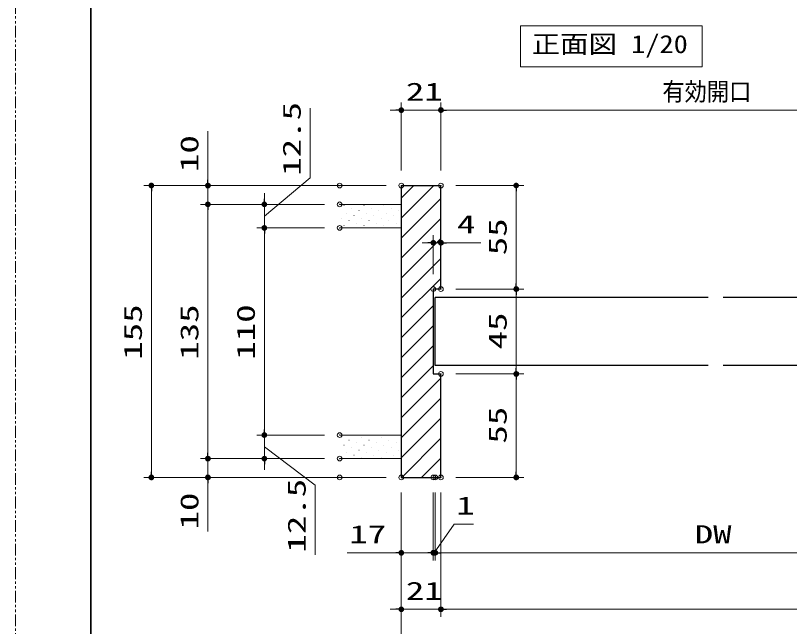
# Model space of a CAD drawing. Units: millimetres, scale not verified. Extents: x -1306 to 1306, y -607 to 607.
# Drawn here: x -1293 to -881.9, y -419.2 to -94.8 of the extents above; entities that cross this region are included whole.
import ezdxf
from ezdxf.enums import TextEntityAlignment as Align

# ---------------------------------------------------------------- set-up
doc = ezdxf.new("R2010")
doc.units = ezdxf.units.MM
doc.header["$LTSCALE"] = 5
doc.header["$PDMODE"] = 32
doc.header["$PDSIZE"] = 2.5
doc.linetypes.add('USER1', pattern=[2.5, 1.25, -0.25, 0.25, -0.25, 0.25, -0.25])
for name, color, linetype, lineweight in [('0-1_線(黄)', 2, 'Continuous', 15), ('0-3_陰線', 4, 'USER1', 9), ('0-D_線(白)', 7, 'Continuous', 30), ('1-1_寸法線', 3, 'Continuous', 13), ('1-2_ハッチング', 6, 'Continuous', 9), ('1-4_DEFPOINTS', 7, 'Continuous', 5), ('1-5_0', 3, 'Continuous', 25), ('1-7_図面枠', 7, 'Continuous', 35)]:
    doc.layers.add(name, color=color, linetype=linetype, lineweight=lineweight)
doc.styles.add('ＭＳ ゴシック', font='')
doc.styles.get('ＭＳ ゴシック').set_extended_font_data('MS Gothic')

# ---------------------------------------------------------------- blocks, each defined once
blk = doc.blocks.new('_DOT')
at = {"layer": '1-5_0'}
blk.add_line((-2.5, 0), (-5, 0), dxfattribs=at)
for points in [[(0, 0), (-2.5, 0), (-2.48, 0.313)], [(0, 0), (-2.48, -0.313), (-2.5, 0)], [(0, 0), (-2.48, 0.313), (-2.421, 0.622)], [(0, 0), (-2.421, -0.622), (-2.48, -0.313)], [(0, 0), (-2.421, 0.622), (-2.324, 0.92)], [(0, 0), (-2.324, -0.92), (-2.421, -0.622)], [(0, 0), (-2.324, 0.92), (-2.191, 1.204)], [(0, 0), (-2.191, -1.204), (-2.324, -0.92)], [(0, 0), (-2.191, 1.204), (-2.023, 1.469)], [(0, 0), (-2.023, -1.469), (-2.191, -1.204)], [(0, 0), (-2.023, 1.469), (-1.822, 1.711)], [(0, 0), (-1.822, -1.711), (-2.023, -1.469)], [(0, 0), (-1.822, 1.711), (-1.594, 1.926)], [(0, 0), (-1.594, -1.926), (-1.822, -1.711)], [(0, 0), (-1.594, 1.926), (-1.34, 2.111)], [(0, 0), (-1.34, -2.111), (-1.594, -1.926)], [(0, 0), (-1.34, 2.111), (-1.064, 2.262)], [(0, 0), (-1.064, -2.262), (-1.34, -2.111)], [(0, 0), (-1.064, 2.262), (-0.773, 2.378)], [(0, 0), (-0.773, -2.378), (-1.064, -2.262)], [(0, 0), (-0.773, 2.378), (-0.468, 2.456)], [(0, 0), (-0.468, -2.456), (-0.773, -2.378)], [(0, 0), (-0.468, 2.456), (-0.157, 2.495)], [(0, 0), (-0.157, -2.495), (-0.468, -2.456)], [(0, 0), (-0.157, 2.495), (0.157, 2.495)], [(0, 0), (0.157, -2.495), (-0.157, -2.495)], [(0, 0), (0.157, 2.495), (0.468, 2.456)], [(0, 0), (0.468, 2.456), (0.773, 2.378)], [(0, 0), (0.773, 2.378), (1.064, 2.262)], [(0, 0), (1.064, 2.262), (1.34, 2.111)], [(0, 0), (1.34, 2.111), (1.594, 1.926)], [(0, 0), (1.594, 1.926), (1.822, 1.711)], [(0, 0), (1.822, 1.711), (2.023, 1.469)], [(0, 0), (2.023, 1.469), (2.191, 1.204)], [(0, 0), (2.191, 1.204), (2.324, 0.92)], [(0, 0), (2.324, 0.92), (2.421, 0.622)], [(0, 0), (2.421, 0.622), (2.48, 0.313)], [(0, 0), (2.48, 0.313), (2.5, 0)], [(0, 0), (0.468, -2.456), (0.157, -2.495)], [(0, 0), (0.773, -2.378), (0.468, -2.456)], [(0, 0), (1.064, -2.262), (0.773, -2.378)], [(0, 0), (1.34, -2.111), (1.064, -2.262)], [(0, 0), (1.594, -1.926), (1.34, -2.111)], [(0, 0), (1.822, -1.711), (1.594, -1.926)], [(0, 0), (2.023, -1.469), (1.822, -1.711)], [(0, 0), (2.191, -1.204), (2.023, -1.469)], [(0, 0), (2.324, -0.92), (2.191, -1.204)], [(0, 0), (2.421, -0.622), (2.324, -0.92)], [(0, 0), (2.48, -0.313), (2.421, -0.622)], [(0, 0), (2.5, 0), (2.48, -0.313)]]:
    blk.add_solid(points, dxfattribs=at)

msp = doc.modelspace()

# ---------------------------------------------------------------- linework, layer by layer
at = {"layer": '0-1_線(黄)'}
for p, q in [((-1088.042, -195.079), (-1120.787, -195.079)), ((-1088.042, -207.579), (-1120.787, -207.579)), ((-1088.042, -317.579), (-1120.787, -317.579)), ((-1088.042, -330.079), (-1120.787, -330.079))]:
    msp.add_line(p, q, dxfattribs=at)
msp.add_lwpolyline([(-1024.812, -100.318), (-928.197, -100.318), (-928.197, -122.153), (-1024.812, -122.153)], close=True, dxfattribs=at)
at = {"layer": '0-3_陰線'}
msp.add_line((-1292.964, -594), (-1292.964, 594), dxfattribs=at)
at = {"layer": '0-D_線(白)'}
for p, q in [((-1088.042, -185.079), (-1067.042, -185.079)), ((-1088.042, -185.079), (-1088.042, -340.079)), ((-1067.042, -240.079), (-1067.042, -185.079)), ((-1070.042, -280.579), (-1070.042, -244.579)), ((-1070.042, -280.579), (-1070.042, -244.579)), ((-925.042, -244.579), (-1070.042, -244.579)), ((-772.042, -244.579), (-917.042, -244.579)), ((-925.042, -280.579), (-1070.042, -280.579)), ((-772.042, -280.579), (-917.042, -280.579))]:
    msp.add_line(p, q, dxfattribs=at)
for points in [[(-1067.042, -240.079), (-1071.042, -240.079), (-1071.042, -285.079), (-1067.042, -285.079)], [(-1088.042, -340.079), (-1067.042, -340.079), (-1067.042, -285.079)]]:
    msp.add_lwpolyline(points, dxfattribs=at)
at = {"layer": '1-1_寸法線'}
for p, q in [((-1088.042, -177.079), (-1088.042, -141.079)), ((-1067.042, -177.079), (-1067.042, -141.079)), ((-1067.042, -177.079), (-1067.042, -141.079)), ((-1091.042, -145.079), (-1094.042, -145.079)), ((-1088.042, -145.079), (-1067.042, -145.079)), ((-1064.042, -145.079), (-1061.042, -145.079)), ((-1064.042, -145.079), (-790.042, -145.079)), ((-1190.787, -182.079), (-1190.787, -156.317)), ((-1096.042, -185.079), (-1224.787, -185.079)), ((-1220.787, -188.079), (-1220.787, -337.079)), ((-1128.787, -185.079), (-1194.787, -185.079)), ((-1190.787, -195.079), (-1190.787, -185.079)), ((-1160.787, -192.079), (-1160.787, -189.079)), ((-1059.042, -185.079), (-1023.042, -185.079)), ((-1027.042, -188.079), (-1027.042, -237.079)), ((-1128.787, -195.079), (-1194.787, -195.079)), ((-1128.787, -195.079), (-1194.787, -195.079)), ((-1128.787, -195.079), (-1164.787, -195.079)), ((-1160.787, -207.579), (-1160.787, -195.079)), ((-1160.787, -207.579), (-1160.787, -195.079)), ((-1190.787, -198.079), (-1190.787, -327.079)), ((-1190.787, -198.079), (-1190.787, -201.079)), ((-1128.787, -207.579), (-1164.787, -207.579)), ((-1128.787, -207.579), (-1164.787, -207.579)), ((-1160.787, -314.579), (-1160.787, -210.579)), ((-1160.787, -210.579), (-1160.787, -213.579)), ((-1071.042, -232.079), (-1071.042, -211.493)), ((-1067.042, -232.079), (-1067.042, -211.493)), ((-1074.042, -215.493), (-1077.042, -215.493)), ((-1071.042, -215.493), (-1067.042, -215.493)), ((-1064.042, -215.493), (-1045.899, -215.493)), ((-1059.042, -240.079), (-1023.042, -240.079)), ((-1059.042, -240.079), (-1023.042, -240.079)), ((-1027.042, -243.079), (-1027.042, -282.079)), ((-1059.042, -285.079), (-1023.042, -285.079)), ((-1059.042, -285.079), (-1023.042, -285.079)), ((-1027.042, -288.079), (-1027.042, -337.079)), ((-1160.787, -314.579), (-1160.787, -311.579)), ((-1128.787, -317.579), (-1164.787, -317.579)), ((-1128.787, -317.579), (-1164.787, -317.579)), ((-1160.787, -317.579), (-1160.787, -330.079)), ((-1160.787, -317.579), (-1160.787, -330.079)), ((-1190.787, -327.079), (-1190.787, -324.079)), ((-1128.787, -330.079), (-1194.787, -330.079)), ((-1128.787, -330.079), (-1194.787, -330.079)), ((-1190.787, -330.079), (-1190.787, -340.079)), ((-1128.787, -330.079), (-1164.787, -330.079)), ((-1160.787, -333.079), (-1160.787, -336.079)), ((-1096.042, -340.079), (-1224.787, -340.079)), ((-1128.787, -340.079), (-1194.787, -340.079)), ((-1059.042, -340.079), (-1023.042, -340.079)), ((-1190.787, -343.079), (-1190.787, -368.841)), ((-1088.042, -348.079), (-1088.042, -444.079)), ((-1088.042, -348.079), (-1088.042, -414.079)), ((-1088.042, -348.079), (-1088.042, -384.079)), ((-1071.042, -348.079), (-1071.042, -384.079)), ((-1071.042, -348.079), (-1071.042, -384.079)), ((-1070.042, -348.079), (-1070.042, -384.079)), ((-1070.042, -348.079), (-1070.042, -384.079)), ((-1067.042, -348.079), (-1067.042, -414.079)), ((-1067.042, -348.079), (-1067.042, -414.079)), ((-1091.042, -380.079), (-1116.804, -380.079)), ((-1071.042, -380.079), (-1088.042, -380.079)), ((-1074.042, -380.079), (-1077.042, -380.079)), ((-1071.042, -380.079), (-1070.042, -380.079)), ((-1071.042, -380.079), (-1070.042, -380.079)), ((-1068.042, -380.079), (-1065.042, -380.079)), ((-1067.042, -380.079), (-775.042, -380.079)), ((-1067.042, -380.079), (-1064.042, -380.079)), ((-1091.042, -410.079), (-1094.042, -410.079)), ((-1088.042, -410.079), (-1067.042, -410.079)), ((-1064.042, -410.079), (-492.042, -410.079)), ((-1064.042, -410.079), (-1061.042, -410.079))]:
    msp.add_line(p, q, dxfattribs=at)
for points in [[(-1160.787, -201.329), (-1136.413, -181.079), (-1136.413, -144.031)], [(-1160.787, -323.829), (-1133.787, -344.079), (-1133.787, -381.126)], [(-1070.542, -380.079), (-1060.044, -364.835), (-1049.663, -364.835)]]:
    msp.add_lwpolyline(points, dxfattribs=at)
at = {"layer": '1-2_ハッチング'}
for p, q in [((-1088.042, -191.775), (-1081.346, -185.079)), ((-1088.042, -202.382), (-1070.739, -185.079)), ((-1088.042, -212.988), (-1067.042, -191.988)), ((-1118.514, -195.731), (-1118.464, -195.731)), ((-1114.537, -197.057), (-1114.487, -197.057)), ((-1107.908, -195.731), (-1107.858, -195.731)), ((-1103.93, -197.057), (-1103.88, -197.057)), ((-1097.301, -195.731), (-1097.251, -195.731)), ((-1093.324, -197.057), (-1093.274, -197.057)), ((-1117.189, -199.709), (-1117.139, -199.709)), ((-1113.211, -201.034), (-1113.161, -201.034)), ((-1110.559, -198.383), (-1110.509, -198.383)), ((-1106.582, -199.709), (-1106.532, -199.709)), ((-1102.605, -201.034), (-1102.555, -201.034)), ((-1099.953, -198.383), (-1099.903, -198.383)), ((-1095.975, -199.709), (-1095.925, -199.709)), ((-1091.998, -201.034), (-1091.948, -201.034)), ((-1089.346, -198.383), (-1089.296, -198.383)), ((-1119.84, -202.36), (-1119.79, -202.36)), ((-1115.863, -203.686), (-1115.813, -203.686)), ((-1111.885, -205.012), (-1111.835, -205.012)), ((-1109.234, -202.36), (-1109.184, -202.36)), ((-1105.256, -203.686), (-1105.206, -203.686)), ((-1101.279, -205.012), (-1101.229, -205.012)), ((-1098.627, -202.36), (-1098.577, -202.36)), ((-1094.65, -203.686), (-1094.6, -203.686)), ((-1090.672, -205.012), (-1090.622, -205.012)), ((-1088.042, -223.595), (-1067.042, -202.595)), ((-1118.514, -206.338), (-1118.464, -206.338)), ((-1107.908, -206.338), (-1107.858, -206.338)), ((-1097.301, -206.338), (-1097.251, -206.338)), ((-1088.042, -234.202), (-1067.042, -213.202)), ((-1088.042, -244.808), (-1067.042, -223.808)), ((-1088.042, -255.415), (-1067.042, -234.415)), ((-1088.042, -266.021), (-1071.042, -249.021)), ((-1088.042, -276.628), (-1071.042, -259.628)), ((-1088.042, -287.235), (-1071.042, -270.235)), ((-1088.042, -297.841), (-1071.042, -280.841)), ((-1088.042, -308.448), (-1067.042, -287.448)), ((-1088.042, -319.054), (-1067.042, -298.054)), ((-1088.042, -329.661), (-1067.042, -308.661)), ((-1119.84, -319.033), (-1119.79, -319.033)), ((-1115.863, -320.359), (-1115.813, -320.359)), ((-1113.211, -317.707), (-1113.161, -317.707)), ((-1109.234, -319.033), (-1109.184, -319.033)), ((-1105.256, -320.359), (-1105.206, -320.359)), ((-1102.605, -317.707), (-1102.555, -317.707)), ((-1098.627, -319.033), (-1098.577, -319.033)), ((-1094.65, -320.359), (-1094.6, -320.359)), ((-1091.998, -317.707), (-1091.948, -317.707)), ((-1087.853, -340.079), (-1067.042, -319.268)), ((-1118.514, -323.01), (-1118.464, -323.01)), ((-1114.537, -324.336), (-1114.487, -324.336)), ((-1111.885, -321.685), (-1111.835, -321.685)), ((-1107.908, -323.01), (-1107.858, -323.01)), ((-1103.93, -324.336), (-1103.88, -324.336)), ((-1101.279, -321.685), (-1101.229, -321.685)), ((-1097.301, -323.01), (-1097.251, -323.01)), ((-1093.324, -324.336), (-1093.274, -324.336)), ((-1090.672, -321.685), (-1090.622, -321.685)), ((-1117.189, -326.988), (-1117.139, -326.988)), ((-1113.211, -328.314), (-1113.161, -328.314)), ((-1110.559, -325.662), (-1110.509, -325.662)), ((-1106.582, -326.988), (-1106.532, -326.988)), ((-1102.605, -328.314), (-1102.555, -328.314)), ((-1099.953, -325.662), (-1099.903, -325.662)), ((-1095.975, -326.988), (-1095.925, -326.988)), ((-1091.998, -328.314), (-1091.948, -328.314)), ((-1089.346, -325.662), (-1089.296, -325.662)), ((-1119.84, -329.639), (-1119.79, -329.639)), ((-1109.234, -329.639), (-1109.184, -329.639)), ((-1098.627, -329.639), (-1098.577, -329.639)), ((-1077.246, -340.079), (-1067.042, -329.874))]:
    msp.add_line(p, q, dxfattribs=at)
at = {"layer": '1-4_DEFPOINTS'}
for p in [(-1067.042, -145.079), (-1190.787, -185.079), (-1120.787, -185.079), (-1088.042, -185.079), (-1088.042, -185.079), (-1067.042, -185.079), (-1067.042, -185.079), (-1120.787, -195.079), (-1160.787, -207.579), (-1160.787, -207.579), (-1120.787, -207.579), (-1067.042, -215.493), (-1071.042, -240.079), (-1067.042, -240.079), (-1067.042, -240.079), (-1027.042, -240.079), (-1067.042, -285.079), (-1027.042, -285.079), (-1160.787, -317.579), (-1120.787, -317.579), (-1190.787, -330.079), (-1120.787, -330.079), (-1220.787, -340.079), (-1190.787, -340.079), (-1120.787, -340.079), (-1088.042, -340.079), (-1088.042, -340.079), (-1071.042, -340.079), (-1070.042, -340.079), (-1067.042, -340.079), (-1067.042, -340.079), (-1027.042, -340.079), (-1071.042, -380.079), (-1070.042, -380.079), (-1067.042, -410.079)]:
    msp.add_point(p, dxfattribs=at)
at = {"layer": '1-7_図面枠'}
msp.add_lwpolyline([(-1252.964, -554), (347.036, -554), (347.036, 554), (-1252.964, 554)], close=True, dxfattribs=at)

# ---------------------------------------------------------------- block references
at = {"layer": '1-1_寸法線', "xscale": 0.6, "yscale": 0.6}
for p in [(-1088.042, -145.079), (-1071.042, -215.493), (-1088.042, -380.079), (-1071.042, -380.079), (-1088.042, -410.079)]:
    msp.add_blockref('_DOT', p, dxfattribs=at)
for p, rotation in [((-1067.042, -145.079), 180), ((-1067.042, -145.079), 180), ((-1220.787, -185.079), 90), ((-1190.787, -185.079), 270), ((-1027.042, -185.079), 90), ((-1160.787, -195.079), 270), ((-1190.787, -195.079), 90), ((-1190.787, -195.079), 90), ((-1160.787, -207.579), 90), ((-1160.787, -207.579), 90), ((-1067.042, -215.493), 180), ((-1027.042, -240.079), 270), ((-1027.042, -240.079), 90), ((-1027.042, -285.079), 270), ((-1027.042, -285.079), 90), ((-1160.787, -317.579), 270), ((-1160.787, -317.579), 270), ((-1190.787, -330.079), 270), ((-1190.787, -330.079), 270), ((-1160.787, -330.079), 90), ((-1220.787, -340.079), 270), ((-1027.042, -340.079), 270), ((-1190.787, -340.079), 90), ((-1071.042, -380.079), 180), ((-1070.042, -380.079), 180), ((-1070.042, -380.079), 180), ((-1067.042, -410.079), 180), ((-1067.042, -410.079), 180)]:
    msp.add_blockref('_DOT', p, dxfattribs=dict(at, rotation=rotation))

# ---------------------------------------------------------------- texts
at = {"layer": '0-1_線(黄)', "style": 'ＭＳ ゴシック', "width": 1.15}
msp.add_text('正面図 1/20', height=9.621, dxfattribs=at).set_placement((-1018.775, -117.696), align=Align.BOTTOM_LEFT)
at = {"layer": '1-1_寸法線', "style": 'ＭＳ ゴシック'}
for s, height, width, p in [('21', 9.604, 1.5, (-1085.637, -142.929)), ('有効開口', 9.621, 0.9, (-949.406, -142.929)), ('4', 9.604, 1.5, (-1058.471, -213.343)), ('1', 9.604, 1.5, (-1058.901, -362.685)), ('17', 9.604, 1.5, (-1115.661, -377.929)), ('DW', 9.604, 1.5, (-932.233, -377.929)), ('21', 9.604, 1.5, (-1085.637, -407.929))]:
    msp.add_text(s, height=height, dxfattribs=dict(at, width=width)).set_placement(p, align=Align.BOTTOM_LEFT)
at = {"layer": '1-1_寸法線', "style": 'ＭＳ ゴシック', "width": 1.5}
for s, p in [('12.5', (-1138.563, -179.936)), ('10', (-1192.936, -177.936)), ('55', (-1029.192, -222.103)), ('155', (-1222.936, -277.579)), ('135', (-1192.936, -277.579)), ('110', (-1162.936, -277.579)), ('45', (-1029.192, -272.103)), ('55', (-1029.192, -322.103)), ('12.5', (-1135.936, -379.983)), ('10', (-1192.936, -367.698))]:
    msp.add_text(s, height=9.604, rotation=90, dxfattribs=at).set_placement(p, align=Align.BOTTOM_LEFT)

doc.saveas('drawing.dxf')
